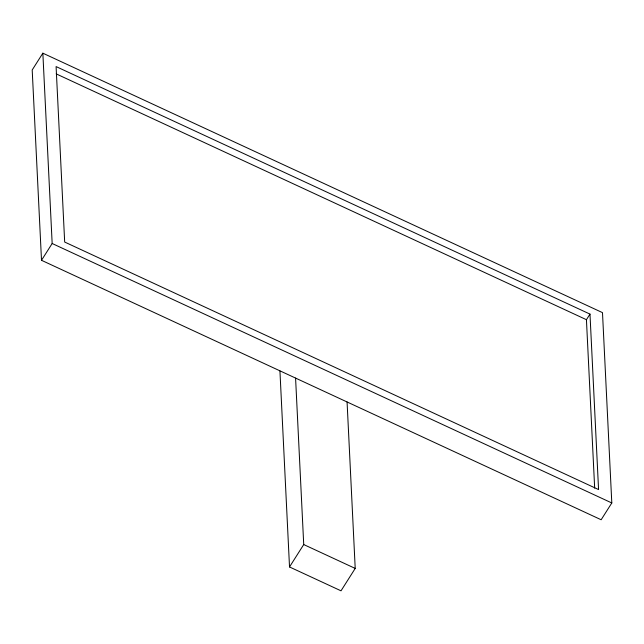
<?xml version="1.0" encoding="UTF-8"?>
<svg xmlns="http://www.w3.org/2000/svg" width="644" height="644" viewBox="0 0 644 644"><rect width="100%" height="100%" fill="white"/><g stroke="black" fill="none" stroke-linecap="round" stroke-linejoin="round"><path stroke-width="0.97" d="M42.85 53.178L32.2 69.979L41.506 260.297L601.15 519.756L611.8 502.964L602.494 312.638L42.85 53.178L52.164 243.504L41.506 260.297M347.076 401.969L355.214 568.427L341.014 590.822L289.518 566.953L303.727 544.55L295.58 378.092M594.67 488.144L586.434 319.698L589.985 314.103L56.092 66.582L64.674 242.039L598.566 489.561L589.985 314.103M56.189 73.875L586.434 319.698M52.164 243.504L611.8 502.964M303.727 544.55L355.214 568.427M279.939 370.968L289.518 566.953"/></g></svg>
